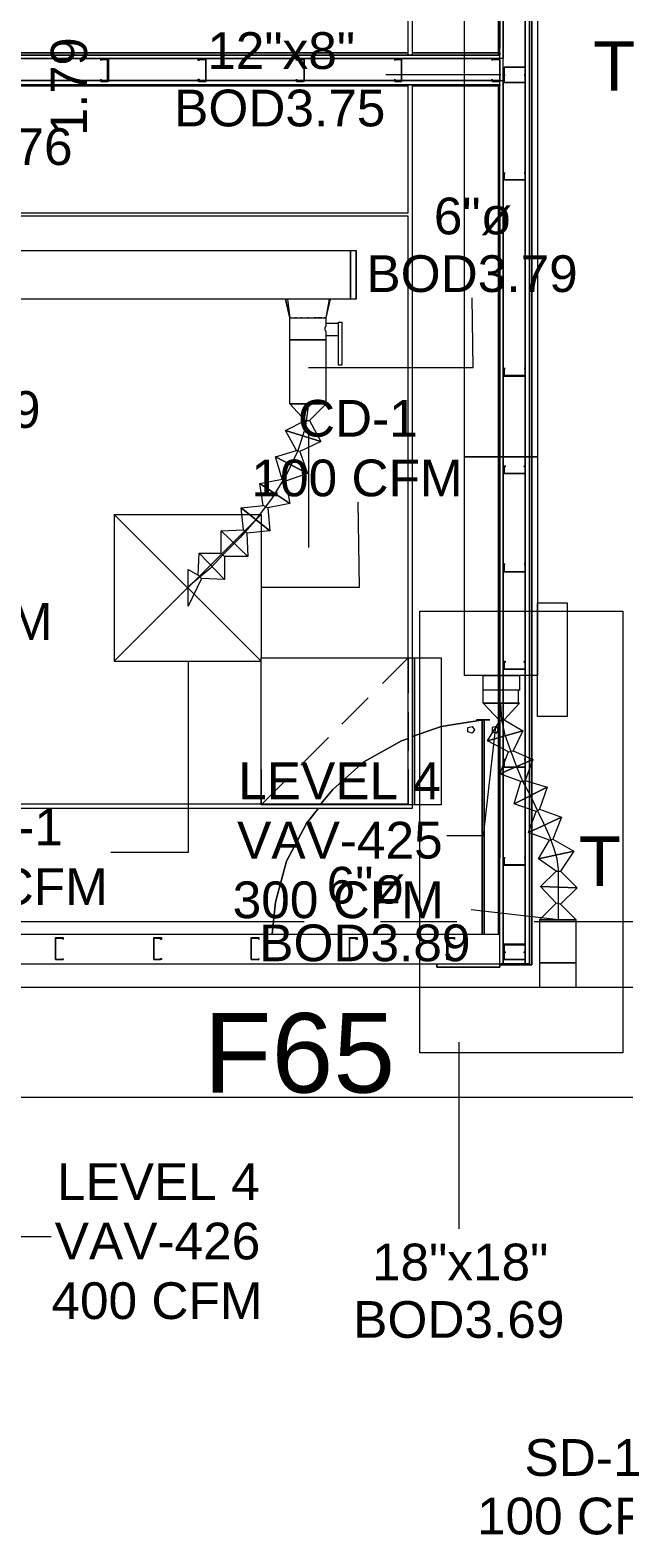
# Model space of a CAD drawing. Header units: metres. Extents: x 98 to 337, y -7 to 53.
# Drawn here: x 145.62 to 148.08, y 14.11 to 20.35 of the extents above; entities that cross this region are included whole.
import ezdxf

# ---------------------------------------------------------------- set-up
doc = ezdxf.new("R2010")
doc.units = ezdxf.units.M
doc.layers.add('HVAC - Ductos', color=5, linetype='Continuous', lineweight=0)
doc.layers.add('PDF_Text', color=7, linetype='Continuous', lineweight=0)
doc.layers.add('PDF_Geometry', color=7, linetype='Continuous', lineweight=0, true_color=0xaaaaaa)
doc.styles.add('PDF ArialUnicodeMS-Bold-Identity-H', font='arial.ttf')
doc.styles.add('PDF Helvetica', font='')
doc.styles.get('PDF Helvetica').set_extended_font_data('Helvetica')

msp = doc.modelspace()

# ---------------------------------------------------------------- linework, layer by layer
at = {"layer": 'HVAC - Ductos', "lineweight": 0}
for points in [[(147.7183, 24.1365), (147.7183, 18.5835), (147.4159, 18.5835), (147.4159, 24.1365)], [(146.944, 19.2387), (144.0438, 19.2387), (144.0438, 19.4403), (146.944, 19.4403)], [(146.6737, 19.2387), (146.6783, 19.2387)], [(146.7379, 19.1608), (146.7424, 19.1608)], [(146.7928, 19.1608), (146.7974, 19.1608), (146.802, 19.1608), (146.7974, 19.1608)], [(146.9074, 18.9638), (146.8936, 18.9638), (146.8936, 19.1424), (146.9074, 19.1424)], [(146.8432, 18.8034), (146.8341, 18.8034), (146.8203, 18.8034), (146.8066, 18.8034), (146.7883, 18.8034), (146.7699, 18.8034), (146.747, 18.8034), (146.7287, 18.8034), (146.7149, 18.8034), (146.7012, 18.8034), (146.6966, 18.8034), (146.692, 18.8034), (146.6966, 18.8034), (146.7012, 18.8034), (146.7149, 18.8034), (146.7287, 18.8034), (146.747, 18.8034), (146.7699, 18.8034), (146.7883, 18.8034), (146.8066, 18.8034), (146.8203, 18.8034), (146.8341, 18.8034)], [(146.692, 18.8034), (146.6966, 18.8034), (146.7149, 18.8034), (146.7379, 18.8034), (146.7699, 18.8034), (146.7974, 18.8034), (146.8249, 18.8034), (146.8386, 18.8034), (146.8432, 18.8034), (146.8386, 18.8034), (146.8203, 18.8034), (146.7974, 18.8034), (146.7699, 18.8034), (146.7379, 18.8034), (146.7149, 18.8034), (146.6966, 18.8034)], [(146.8432, 18.8034), (146.8386, 18.8034), (146.8249, 18.8034), (146.7974, 18.8034), (146.7699, 18.8034), (146.7379, 18.8034), (146.7149, 18.8034), (146.6966, 18.8034), (146.692, 18.8034), (146.6966, 18.8034), (146.7149, 18.8034), (146.7379, 18.8034), (146.7699, 18.8034), (146.7974, 18.8034), (146.8203, 18.8034), (146.8386, 18.8034)], [(147.4159, 17.6763), (147.4159, 18.5835), (147.7183, 18.5835), (147.7183, 17.6763)], [(145.9635, 18.3452), (145.9635, 17.7359), (146.5729, 17.7359)], [(147.8421, 17.5068), (147.7183, 17.5068), (147.7183, 17.9787), (147.8421, 17.9787)], [(147.2097, 17.7496), (147.3197, 17.7496), (147.3197, 17.1403), (147.2097, 17.1403)], [(147.4938, 17.5618), (147.503, 17.5618), (147.5167, 17.5618), (147.5305, 17.5618), (147.5488, 17.5618), (147.5672, 17.5618), (147.5854, 17.5618), (147.6038, 17.5618), (147.6221, 17.5618), (147.6313, 17.5618), (147.6404, 17.5618), (147.6313, 17.5618), (147.6221, 17.5618), (147.6038, 17.5618), (147.5854, 17.5618), (147.5672, 17.5618), (147.5488, 17.5618), (147.5305, 17.5618), (147.5167, 17.5618), (147.503, 17.5618)], [(147.645, 17.5618), (147.6404, 17.5618), (147.6358, 17.5618), (147.6221, 17.5618), (147.5946, 17.5618), (147.5672, 17.5618), (147.5396, 17.5618), (147.5167, 17.5618), (147.4984, 17.5618), (147.4938, 17.5618), (147.4984, 17.5618), (147.5122, 17.5618), (147.5396, 17.5618), (147.5672, 17.5618), (147.5992, 17.5618), (147.6221, 17.5618), (147.6404, 17.5618)], [(147.8787, 16.4851), (147.8695, 16.4851), (147.8558, 16.4851), (147.8421, 16.4851), (147.8237, 16.4851), (147.8054, 16.4851), (147.7825, 16.4851), (147.7641, 16.4851), (147.7504, 16.4851), (147.7367, 16.4851), (147.7275, 16.4851), (147.7275, 16.3842), (147.7367, 16.3842), (147.7504, 16.3842), (147.7641, 16.3842), (147.7825, 16.3842), (147.8054, 16.3842), (147.8237, 16.3842), (147.8421, 16.3842), (147.8558, 16.3842), (147.8695, 16.3842), (147.8787, 16.3842)], [(144.896, 16.3842), (148.3048, 16.3842), (148.3048, 15.9261), (144.896, 15.9261)]]:
    msp.add_lwpolyline(points, close=True, dxfattribs=at)
for points in [[(146.9669, 19.2387), (146.944, 19.2387), (146.944, 19.4403), (146.9669, 19.4403)], [(146.9669, 19.4403), (146.9669, 19.2387), (146.9669, 19.4403)], [(146.7745, 18.7346), (146.8203, 18.6476), (146.6737, 18.6934), (146.7562, 18.7346), (146.692, 18.8034), (146.8432, 18.8034), (146.8432, 19.0692), (146.8341, 19.0692), (146.8203, 19.0692), (146.8066, 19.0692), (146.7883, 19.0692), (146.7699, 19.0692), (146.747, 19.0692), (146.7287, 19.0692), (146.7149, 19.0692), (146.7012, 19.0692), (146.6966, 19.0692), (146.692, 19.0692), (146.692, 19.1608), (146.6966, 19.1608), (146.7012, 19.1608), (146.7149, 19.1608), (146.7287, 19.1608), (146.747, 19.1608), (146.7699, 19.1608), (146.7883, 19.1608), (146.8066, 19.1608), (146.8203, 19.1608), (146.8341, 19.1608), (146.8386, 19.1608), (146.8432, 19.1608), (146.8615, 19.2387)], [(146.6783, 19.2387), (146.6737, 19.2387), (146.6783, 19.2387)], [(146.6737, 19.2387), (146.692, 19.1608), (146.6737, 19.2387)], [(146.692, 19.2387), (146.6829, 19.2387), (146.692, 19.1608)], [(146.7562, 18.7346), (146.7745, 18.7346), (146.8432, 18.8034), (146.692, 18.8034), (146.692, 19.0692), (146.6966, 19.0692), (146.7012, 19.0692), (146.7149, 19.0692), (146.7287, 19.0692), (146.747, 19.0692), (146.7699, 19.0692), (146.7883, 19.0692), (146.8066, 19.0692), (146.8203, 19.0692), (146.8341, 19.0692), (146.8432, 19.0692), (146.8432, 19.0874), (146.8936, 19.0874), (146.8936, 19.092), (146.8936, 19.0966), (146.8936, 19.1012), (146.8936, 19.1058), (146.8936, 19.115), (146.8936, 19.1196), (146.8936, 19.1287), (146.8936, 19.1333), (146.8936, 19.1378), (146.8432, 19.1378), (146.8432, 19.1608), (146.857, 19.2387)], [(146.8386, 19.2387), (146.8249, 19.2387), (146.8157, 19.2387), (146.8111, 19.2387), (146.802, 19.2387), (146.7883, 19.2387), (146.7837, 19.2387), (146.7791, 19.2387), (146.7562, 19.2387), (146.7516, 19.2387), (146.747, 19.2387), (146.7333, 19.2387), (146.7241, 19.2387), (146.7195, 19.2387), (146.7149, 19.2387), (146.6966, 19.2387)], [(146.8432, 19.1608), (146.8615, 19.2387), (146.857, 19.2387), (146.8524, 19.2387), (146.8432, 19.2387)], [(146.7195, 19.1608), (146.7149, 19.1608)], [(146.7699, 19.1608), (146.7653, 19.1608)], [(146.8249, 19.1608), (146.8066, 19.1608)], [(146.8386, 19.1608), (146.8341, 19.1608)], [(146.8432, 19.0874), (146.8432, 19.092), (146.8432, 19.0966), (146.8432, 19.1012), (146.8386, 19.1104), (146.8386, 19.1196), (146.8432, 19.1287), (146.8432, 19.1333), (146.8432, 19.1378)], [(146.7699, 18.8034), (146.7562, 18.7026), (146.7241, 18.6064), (146.6783, 18.5102), (146.6187, 18.414), (146.5546, 18.3269), (146.4858, 18.249), (146.4171, 18.1802), (146.3622, 18.1207), (146.3117, 18.0795), (146.2797, 18.052), (146.2705, 18.0428)], [(146.7333, 18.6064), (146.7653, 18.5148), (146.6325, 18.5835), (146.7195, 18.611), (146.6737, 18.6934), (146.8203, 18.6476), (146.7333, 18.6064), (146.7195, 18.611)], [(146.6737, 18.4827), (146.692, 18.3911), (146.5683, 18.4735), (146.6599, 18.4918), (146.6325, 18.5835), (146.7653, 18.5148), (146.6737, 18.4827), (146.6599, 18.4918)], [(146.6004, 18.3727), (146.6095, 18.2765), (146.4904, 18.3727), (146.5821, 18.3819), (146.5683, 18.4735), (146.692, 18.3911), (146.6004, 18.3727), (146.5821, 18.3819)], [(146.5134, 18.2673), (146.5179, 18.1711), (146.408, 18.2765), (146.4996, 18.2811), (146.4904, 18.3727), (146.6095, 18.2765), (146.5134, 18.2673), (146.4996, 18.2811)], [(145.9635, 18.3452), (146.5729, 18.3452), (146.5729, 17.7496), (147.1823, 17.7496)], [(145.9635, 17.7359), (146.5729, 18.3452)], [(146.4217, 18.1711), (146.4217, 18.0749), (146.3163, 18.1848), (146.408, 18.1848), (146.408, 18.2765), (146.5179, 18.1711), (146.4217, 18.1711), (146.408, 18.1848)], [(146.3255, 18.0795), (146.2705, 17.965), (146.2705, 18.1162), (146.3117, 18.0932), (146.3163, 18.1848), (146.4217, 18.0749), (146.3255, 18.0795), (146.3117, 18.0932)], [(147.1823, 17.1403), (146.5729, 17.1403), (146.5729, 17.7496), (147.2097, 17.7496), (147.2097, 17.1403), (146.5729, 17.1403), (146.5729, 17.7496)], [(147.0769, 17.6442), (147.1823, 17.7496), (147.1823, 17.603)], [(147.0769, 17.6442), (147.1823, 17.7496), (147.1823, 17.603)], [(147.5809, 17.493), (147.6588, 17.4472), (147.5122, 17.406), (147.5626, 17.4884), (147.5809, 17.493), (147.645, 17.5618), (147.4938, 17.5618), (147.4938, 17.6167), (147.4938, 17.6763), (147.4984, 17.6763), (147.5076, 17.6763), (147.5213, 17.6763), (147.535, 17.6763), (147.5488, 17.6763), (147.5672, 17.6763), (147.5854, 17.6763), (147.6038, 17.6763), (147.6221, 17.6763), (147.6358, 17.6763), (147.6404, 17.6763), (147.645, 17.6763), (147.645, 17.6167)], [(147.5626, 17.4884), (147.4938, 17.5618), (147.4984, 17.5618), (147.5167, 17.5618), (147.5396, 17.5618), (147.5672, 17.5618), (147.5946, 17.5618), (147.6221, 17.5618), (147.6358, 17.5618), (147.6404, 17.5618), (147.6404, 17.6167), (147.645, 17.6167), (147.6404, 17.6167), (147.6358, 17.6167), (147.6221, 17.6167), (147.6038, 17.6167), (147.5854, 17.6167), (147.5672, 17.6167), (147.5488, 17.6167), (147.5305, 17.6167), (147.5122, 17.6167), (147.503, 17.6167), (147.4938, 17.6167)], [(147.6221, 17.6167), (147.6038, 17.6167), (147.5854, 17.6167), (147.5672, 17.6167), (147.5488, 17.6167), (147.5305, 17.6167), (147.5167, 17.6167)], [(146.9074, 17.4747), (147.0173, 17.5847)], [(146.9074, 17.4747), (147.0173, 17.5847)], [(147.645, 17.5618), (147.6404, 17.5618), (147.6221, 17.5618), (147.5992, 17.5618), (147.5672, 17.5618), (147.5396, 17.5618), (147.5122, 17.5618), (147.4984, 17.5618), (147.4938, 17.5618)], [(147.8054, 16.6637), (147.8054, 16.7233), (147.8054, 16.7783), (147.8054, 16.8241), (147.8054, 16.87), (147.8008, 16.9158), (147.7871, 16.9616), (147.7687, 17.012), (147.7459, 17.0624), (147.7183, 17.1173), (147.6908, 17.1769), (147.6588, 17.2365), (147.6313, 17.3006), (147.6084, 17.3647), (147.5854, 17.4289), (147.5717, 17.493), (147.5672, 17.5618)], [(146.7379, 17.3052), (146.8524, 17.4198)], [(146.7379, 17.3052), (146.8524, 17.4198)], [(147.5992, 17.3601), (147.5122, 17.406), (147.6588, 17.4472), (147.6175, 17.3647), (147.7, 17.3281), (147.5626, 17.2685), (147.5992, 17.3601), (147.6175, 17.3647)], [(147.6496, 17.2365), (147.5626, 17.2685), (147.7, 17.3281), (147.6679, 17.2411), (147.7596, 17.2135), (147.6221, 17.1449), (147.6496, 17.2365), (147.6679, 17.2411)], [(146.5729, 17.2869), (146.5729, 17.1403), (146.6829, 17.2502)], [(146.5729, 17.1403), (146.6829, 17.2502)], [(147.7137, 17.1127), (147.6221, 17.1449), (147.7596, 17.2135), (147.7275, 17.1219), (147.8191, 17.0898), (147.6817, 17.0257), (147.7137, 17.1127), (147.7275, 17.1219)], [(147.7687, 16.9936), (147.6817, 17.0257), (147.8191, 17.0898), (147.7825, 16.9982), (147.8695, 16.9478), (147.7229, 16.9158), (147.7687, 16.9936), (147.7825, 16.9982)], [(147.7962, 16.8654), (147.7229, 16.9158), (147.8695, 16.9478), (147.8145, 16.8654), (147.8833, 16.7966), (147.7321, 16.8012), (147.7962, 16.8654), (147.8145, 16.8654)], [(147.7962, 16.7325), (147.7321, 16.8012), (147.8833, 16.7966), (147.8145, 16.7279), (147.7962, 16.7325), (147.7275, 16.6637), (147.7275, 16.4851), (147.7367, 16.4851), (147.7504, 16.4851), (147.7641, 16.4851), (147.7825, 16.4851), (147.8054, 16.4851), (147.8237, 16.4851), (147.8421, 16.4851), (147.8558, 16.4851), (147.8695, 16.4851), (147.8787, 16.4851), (147.8787, 16.6637), (147.7275, 16.6637), (147.8787, 16.6637), (147.8145, 16.7279)]]:
    msp.add_lwpolyline(points, dxfattribs=at)
at = {"layer": 'PDF_Geometry', "lineweight": 0}
for points in [[(145.4275, 16.4805), (147.5626, 16.4805), (147.5626, 16.4759), (147.5626, 16.4805), (147.6862, 16.4805), (147.5626, 16.4805), (147.6862, 16.4805), (147.6862, 23.8937), (147.6862, 16.4805), (147.6862, 23.8937), (147.6862, 16.4805), (147.6862, 23.8937), (147.6862, 16.4805), (147.6679, 16.4805), (147.6679, 23.8937), (147.6679, 16.4805), (147.5763, 16.4805), (147.5763, 23.8937), (147.5763, 20.2375), (147.5626, 20.2375), (147.5626, 20.2512), (147.5626, 23.7837)], [(143.5261, 20.7735), (143.5261, 20.2512), (147.1823, 20.2512), (147.2006, 20.2512), (147.5626, 20.2512), (147.2006, 20.2512), (147.5626, 20.2512), (147.5626, 23.7837)], [(143.5123, 23.2431), (143.5123, 20.2512), (143.5261, 20.2512), (147.1823, 20.2512), (143.5261, 20.2512), (147.1823, 20.2512), (147.1823, 20.7735)], [(143.0634, 20.2512), (143.5123, 20.2512), (143.0634, 20.2512), (143.0634, 20.2375), (147.5626, 20.2375), (147.5626, 20.2512), (143.0634, 20.2512), (147.5626, 20.2512), (147.2006, 20.2512), (147.2006, 23.2247)], [(147.5854, 20.1688), (147.5809, 20.1688)], [(147.5809, 20.1688), (147.5854, 20.1688)], [(145.4275, 16.6042), (147.5626, 16.6042), (147.5626, 20.1275), (143.0634, 20.1275), (147.5626, 20.1275), (147.5626, 20.1458), (143.0634, 20.1458), (143.0634, 20.1275)], [(146.7516, 16.6546), (145.4825, 16.6546)], [(147.3839, 16.6546), (147.0677, 16.6546)], [(148.9737, 16.6546), (147.7046, 16.6546)]]:
    msp.add_lwpolyline(points, dxfattribs=at)
for points in [[(147.6954, 16.4759), (147.5626, 16.4759), (147.6954, 16.4759), (147.6954, 23.8937)], [(147.558, 23.7837), (147.558, 20.2512)], [(147.5626, 20.2787), (147.5626, 23.6371)], [(147.5763, 20.1458), (147.5763, 20.2375), (143.0496, 20.2375), (143.0496, 20.1458)], [(147.1823, 20.2604), (143.5261, 20.2604)], [(145.936, 20.1413), (145.936, 20.1458), (145.936, 20.2329), (145.9086, 20.2329), (145.9086, 20.2283), (145.9086, 20.2329), (145.936, 20.2329), (145.9406, 20.2329), (145.9406, 20.1458), (145.9406, 20.1413), (145.936, 20.1413), (145.9086, 20.1413)], [(146.3117, 20.1504), (146.3163, 20.1504), (146.3163, 20.1413), (146.3438, 20.1413), (146.3438, 20.1458), (146.3438, 20.2329), (146.3163, 20.2329), (146.3163, 20.2283), (146.3117, 20.2283), (146.3117, 20.2329), (146.3438, 20.2329), (146.3438, 20.1458), (146.3438, 20.1413), (146.3117, 20.1413)], [(146.747, 20.1413), (146.7516, 20.1458), (146.7516, 20.2329), (146.747, 20.2329), (146.7195, 20.2329), (146.7195, 20.2283), (146.7195, 20.2329), (146.747, 20.2329), (146.7516, 20.2329), (146.7516, 20.1458), (146.7516, 20.1413), (146.747, 20.1413), (146.7195, 20.1413)], [(147.1548, 20.1413), (147.1548, 20.1458), (147.1548, 20.2329), (147.1273, 20.2329), (147.1273, 20.2283), (147.1273, 20.2329), (147.1548, 20.2329), (147.1548, 20.1458), (147.1548, 20.1413), (147.1273, 20.1413)], [(147.5626, 20.2604), (147.2006, 20.2604), (147.5626, 20.2604), (147.5626, 20.2512)], [(147.5626, 20.1413), (147.5626, 20.1458), (147.5626, 20.2329), (147.5305, 20.2329), (147.5305, 20.2283), (147.5305, 20.2329), (147.5626, 20.2329), (147.5626, 20.1458), (147.5626, 20.1413), (147.5305, 20.1413)], [(147.5809, 20.2008), (147.6679, 20.2008), (147.6679, 20.1688), (147.6634, 20.1688), (147.6679, 20.1688), (147.6679, 20.2008), (147.5809, 20.2008), (147.5809, 20.1688)], [(147.5809, 20.1413), (147.5809, 20.1367), (147.6679, 20.1367), (147.6679, 20.1413), (147.6679, 20.1688), (147.6634, 20.1688), (147.6679, 20.1688), (147.6679, 20.1413), (147.6679, 20.1367), (147.5809, 20.1367), (147.5809, 20.1413), (147.5809, 20.1688)], [(147.5854, 20.1688), (147.5809, 20.1688)], [(143.5261, 17.1265), (147.1823, 17.1265), (147.2006, 17.1265), (147.2006, 20.1275), (147.5626, 20.1275), (147.2006, 20.1275), (147.1823, 20.1275), (143.5261, 20.1275), (143.5261, 19.596), (147.1823, 19.596), (147.1823, 20.1275), (143.5261, 20.1275), (143.5123, 20.1275), (143.5123, 17.1265)], [(143.5261, 20.1275), (147.1823, 20.1275)], [(143.5261, 20.1229), (147.1823, 20.1229)], [(145.9086, 20.1504), (145.9086, 20.1413)], [(146.7195, 20.1504), (146.7195, 20.1413)], [(147.1273, 20.1504), (147.1273, 20.1413)], [(147.2006, 20.1229), (147.5626, 20.1229), (147.5626, 20.1275), (147.5626, 20.1229)], [(147.5626, 20.1275), (147.2006, 20.1275)], [(147.5305, 20.1504), (147.5305, 20.1413)], [(147.558, 20.1275), (147.558, 16.6042)], [(147.5763, 20.1458), (147.5763, 16.4805), (147.5626, 16.4805), (147.5626, 16.6042), (147.5626, 20.1275), (147.5626, 20.1458)], [(147.5809, 19.7335), (147.6679, 19.7335), (147.6679, 19.761), (147.6634, 19.761), (147.6679, 19.761), (147.6679, 19.7335), (147.5809, 19.7335), (147.5809, 19.761)], [(147.5854, 19.761), (147.5809, 19.761)], [(147.5626, 16.9203), (147.5626, 19.6052)], [(143.5261, 19.5823), (143.5261, 17.1449), (147.1823, 17.1449), (147.1823, 19.5823)], [(147.5809, 18.9225), (147.6679, 18.9225), (147.6679, 18.95), (147.6634, 18.95), (147.6679, 18.95), (147.6679, 18.9225), (147.6679, 18.9179), (147.5809, 18.9179), (147.5809, 18.9225), (147.5809, 18.95)], [(147.5854, 18.95), (147.5809, 18.95)], [(147.5854, 18.5468), (147.5854, 18.5422), (147.5809, 18.5422), (147.5809, 18.5148), (147.6679, 18.5148), (147.6679, 18.5422), (147.6634, 18.5422), (147.6634, 18.5468), (147.6679, 18.5468), (147.6679, 18.5148), (147.5809, 18.5148), (147.5809, 18.5468)], [(147.5809, 18.1116), (147.5809, 18.107), (147.6679, 18.107), (147.6679, 18.1116), (147.6679, 18.1391), (147.6634, 18.1391), (147.6679, 18.1391), (147.6679, 18.1116), (147.6679, 18.107), (147.5809, 18.107), (147.5809, 18.1116), (147.5809, 18.1391)], [(147.5854, 18.1391), (147.5809, 18.1391)], [(147.5854, 17.7359), (147.5854, 17.7313), (147.5809, 17.7313), (147.5809, 17.7038), (147.6679, 17.7038), (147.6679, 17.7313), (147.6634, 17.7313), (147.6634, 17.7359), (147.6679, 17.7359), (147.6679, 17.7038), (147.5809, 17.7038), (147.5809, 17.7359)], [(147.4938, 17.493), (147.3197, 17.4656), (147.2006, 17.4243), (147.3197, 17.4656)], [(147.5213, 17.493), (147.4664, 17.493)], [(147.4892, 16.6042), (147.4892, 17.493)], [(147.4984, 17.493), (147.4984, 16.6042)], [(147.4572, 17.4518), (147.448, 17.438), (147.4297, 17.4426), (147.4297, 17.461), (147.448, 17.4656)], [(147.4572, 17.4518), (147.448, 17.438), (147.4297, 17.4426), (147.4297, 17.461), (147.448, 17.4656)], [(147.558, 17.4518), (147.5488, 17.4656), (147.5305, 17.461), (147.5305, 17.4426), (147.5488, 17.438)], [(147.558, 17.4518), (147.5488, 17.4656), (147.5305, 17.461), (147.5305, 17.4426), (147.5488, 17.438)], [(147.1823, 17.4152), (147.1548, 17.406), (146.999, 17.3189), (146.8707, 17.2044), (146.8203, 17.1449), (146.8707, 17.2044), (146.999, 17.3189), (147.1548, 17.406)], [(147.5809, 17.296), (147.6679, 17.296), (147.6679, 17.3281), (147.6634, 17.3281), (147.6679, 17.3281), (147.6679, 17.296), (147.5809, 17.296), (147.5809, 17.3281)], [(147.5854, 17.3281), (147.5809, 17.3281)], [(146.8111, 17.1265), (146.7607, 17.0624), (146.6783, 16.9066), (146.6325, 16.7371), (146.6187, 16.6042), (146.6325, 16.7371), (146.6783, 16.9066), (146.7607, 17.0624)], [(147.5809, 16.8928), (147.6679, 16.8928), (147.6679, 16.9203), (147.6634, 16.9203), (147.6679, 16.9203), (147.6679, 16.8928), (147.6679, 16.8882), (147.5809, 16.8882), (147.5809, 16.8928), (147.5809, 16.9203)], [(147.5854, 16.9203), (147.5809, 16.9203)], [(145.7207, 16.4988), (145.7207, 16.5859), (145.7207, 16.5905), (145.7528, 16.5905), (145.7528, 16.5813), (145.7528, 16.5859), (145.7207, 16.5859), (145.7207, 16.4988), (145.7528, 16.4988)], [(146.1285, 16.4988), (146.1285, 16.5859), (146.1285, 16.5905), (146.1605, 16.5905), (146.1605, 16.5813), (146.1559, 16.5813), (146.1559, 16.5859), (146.1285, 16.5859), (146.1285, 16.4988), (146.1559, 16.4988), (146.1559, 16.5034), (146.1605, 16.5034), (146.1605, 16.4988)], [(146.5362, 16.4988), (146.5317, 16.4988), (146.5317, 16.5859), (146.5317, 16.5905), (146.5362, 16.5905), (146.5637, 16.5905), (146.5637, 16.5813), (146.5637, 16.5859), (146.5362, 16.5859), (146.5317, 16.5859), (146.5317, 16.4988), (146.5362, 16.4988), (146.5637, 16.4988)], [(146.9394, 16.4988), (146.9394, 16.5859), (146.9394, 16.5905), (146.9715, 16.5905), (146.9715, 16.5813), (146.9669, 16.5813), (146.9669, 16.5859), (146.9394, 16.5859), (146.9394, 16.4988), (146.9669, 16.4988), (146.9669, 16.5034), (146.9715, 16.5034), (146.9715, 16.4988)], [(147.3472, 16.4988), (147.3426, 16.4988), (147.3426, 16.5859), (147.3472, 16.5905), (147.3747, 16.5905), (147.3747, 16.5813), (147.3747, 16.5859), (147.3472, 16.5859), (147.3472, 16.4988), (147.3747, 16.4988)], [(147.5809, 16.5584), (147.5809, 16.5629), (147.6679, 16.5629), (147.6679, 16.5584), (147.6679, 16.5308), (147.6634, 16.5308), (147.6679, 16.5308), (147.6679, 16.5584), (147.5809, 16.5584), (147.5809, 16.5308)], [(145.7528, 16.5034), (145.7528, 16.4988)], [(146.5637, 16.5034), (146.5637, 16.4988)], [(147.3747, 16.5034), (147.3747, 16.4988)], [(147.5854, 16.5308), (147.5854, 16.5263), (147.5809, 16.5263), (147.5809, 16.4988), (147.6679, 16.4988), (147.6679, 16.5263), (147.6634, 16.5263), (147.6634, 16.5308), (147.6679, 16.5308), (147.6679, 16.4988), (147.5809, 16.4988), (147.5809, 16.5308)], [(147.5854, 16.5308), (147.5809, 16.5308)], [(147.5626, 16.4759), (147.5626, 16.4667), (147.3014, 16.4667), (147.3014, 16.4805), (147.3014, 16.4667), (147.5626, 16.4667)], [(147.5626, 16.4759), (147.5626, 16.4667), (147.3014, 16.4667), (147.3014, 16.4805), (147.3014, 16.4667), (147.5626, 16.4667)]]:
    msp.add_lwpolyline(points, close=True, dxfattribs=at)
at = {"layer": 'PDF_Geometry', "color": 7, "lineweight": 0}
for points in [[(147.5672, 20.1688), (147.0906, 20.1688)], [(146.7699, 18.9546), (147.4526, 18.9546), (147.448, 19.2432)], [(146.7699, 18.6843), (146.7699, 18.446), (146.7699, 18.2078)], [(146.5729, 18.0428), (146.9807, 18.0428), (146.9761, 18.3956)], [(146.2705, 17.7359), (146.2705, 16.9432), (145.9498, 16.9432)], [(147.1823, 17.5251), (147.1823, 17.3647)], [(144.085, 17.438), (144.9418, 15.3488), (145.7024, 15.3488)], [(147.5442, 17.4656), (147.4938, 17.012), (147.3426, 17.012)], [(147.1823, 17.2869), (147.1823, 17.1403)], [(147.8054, 16.6637), (147.4434, 16.7049)], [(147.393, 16.1551), (147.393, 15.3809)]]:
    msp.add_lwpolyline(points, dxfattribs=at)
at = {"layer": 'PDF_Geometry', "color": 232, "lineweight": 9, "true_color": 0xe91e64}
msp.add_lwpolyline([(147.2313, 17.9436), (148.0728, 17.9436), (148.0728, 16.1117), (147.2313, 16.1117)], close=True, dxfattribs=at)
at = {"layer": 'PDF_Geometry', "color": 8, "lineweight": 0, "true_color": 0x808080}
for points in [[(146.5729, 17.603), (146.5729, 17.7496), (146.7195, 17.7496)], [(146.7974, 17.7496), (146.9578, 17.7496)], [(147.0356, 17.7496), (147.1823, 17.7496)], [(146.5729, 17.3647), (146.5729, 17.5251)], [(147.1823, 17.5251), (147.1823, 17.3647)], [(147.1823, 17.2869), (147.1823, 17.1403), (147.0356, 17.1403)], [(146.7195, 17.1403), (146.5729, 17.1403)], [(146.9578, 17.1403), (146.7974, 17.1403)]]:
    msp.add_lwpolyline(points, dxfattribs=at)
at = {"layer": 'PDF_Geometry', "color": 7, "lineweight": 0}
msp.add_lwpolyline([(147.8787, 16.6637), (147.8695, 16.6637), (147.8558, 16.6637), (147.8421, 16.6637), (147.8237, 16.6637), (147.8054, 16.6637), (147.7825, 16.6637), (147.7641, 16.6637), (147.7504, 16.6637), (147.7367, 16.6637), (147.7275, 16.6637), (147.7367, 16.6637), (147.7504, 16.6637), (147.7641, 16.6637), (147.7825, 16.6637), (147.8054, 16.6637), (147.8237, 16.6637), (147.8421, 16.6637), (147.8558, 16.6637), (147.8695, 16.6637)], close=True, dxfattribs=at)

# ---------------------------------------------------------------- texts
at = {"layer": 'PDF_Text', "lineweight": 0, "insert": (145.7776, 19.9154), "char_height": 0.15053, "attachment_point": 4, "rotation": 90, "style": 'PDF Helvetica'}
msp.add_mtext('1.79 m', dxfattribs=at)
at = {"layer": 'PDF_Text', "lineweight": 0, "attachment_point": 4, "style": 'PDF Helvetica'}
for s, insert, char_height in [('12"x8"', (146.35, 20.2686), 0.15242), ('T', (147.9491, 20.2054), 0.2054), ('BOD3.75', (146.2126, 20.0304), 0.15242), ('BOD3.76', (144.9159, 19.87), 0.15242), ('6"ø', (147.2893, 19.5814), 0.15242), ('BOD3.79', (147.0098, 19.3431), 0.15242), ('BOD3.79', (144.783, 18.7795), 0.15242), ('CD-1', (146.7257, 18.7429), 0.15242), ('100 CFM', (146.5333, 18.4955), 0.15242), ('100 CFM', (144.8334, 17.8998), 0.15242), ('LEVEL 4', (146.4783, 17.24), 0.15242), ('CD-1', (145.255, 17.0476), 0.15242), ('VAV-425', (146.4737, 16.9926), 0.15242), ('T', (147.8895, 16.9065), 0.2054), ('100 CFM', (145.0625, 16.8002), 0.15242), ('6"ø', (146.8449, 16.8048), 0.15242), ('300 CFM', (146.4554, 16.7452), 0.15242), ('BOD3.89', (146.5654, 16.5665), 0.15242), ('LEVEL 4', (145.7269, 15.5768), 0.15242), ('VAV-426', (145.7177, 15.3294), 0.15242), ('18"x18"', (147.0327, 15.2424), 0.15242), ('400 CFM', (145.704, 15.082), 0.15242), ('BOD3.69', (146.9548, 15.0041), 0.15242), ('SD-1', (147.665, 14.4314), 0.15242), ('100 CFM', (147.468, 14.1885), 0.15242)]:
    msp.add_mtext(s, dxfattribs=dict(at, insert=insert, char_height=char_height))
at = {"layer": 'PDF_Text', "color": 232, "lineweight": 70, "true_color": 0xe91e64, "insert": (146.3348, 16.109), "char_height": 0.32989, "attachment_point": 4, "style": 'PDF ArialUnicodeMS-Bold-Identity-H'}
msp.add_mtext('F65', dxfattribs=at)

doc.saveas('drawing.dxf')
